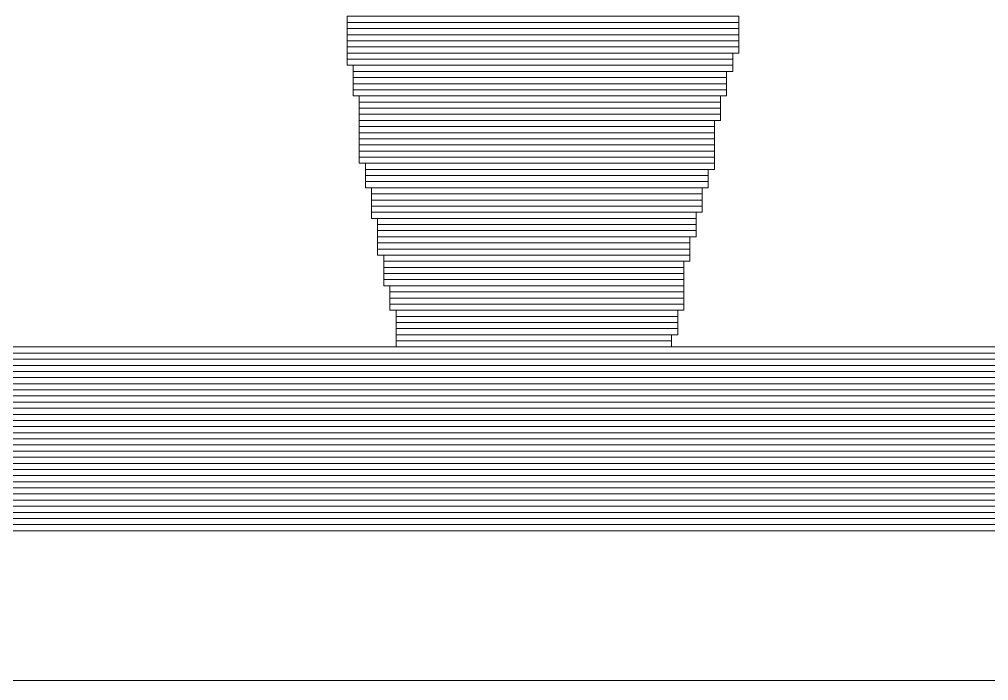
# Model space of a CAD drawing. Header units: millimetres. Extents: x -86 to 67, y -55 to 52.
# Drawn here: x -50.913 to -46.893, y -55.259 to -52.517 of the extents above; entities that cross this region are included whole.
import ezdxf

# ---------------------------------------------------------------- set-up
doc = ezdxf.new("R2010")
doc.units = ezdxf.units.MM
doc.header["$MEASUREMENT"] = 0
doc.layers.add('BG_OUTLINE', color=7, linetype='Continuous')
doc.layers.add('MA_PEN3', color=7, linetype='Continuous')

msp = doc.modelspace()

# ---------------------------------------------------------------- linework, layer by layer
at = {"layer": 'BG_OUTLINE', "color": 3, "lineweight": 9}
msp.add_open_spline([(-60.0926, 34.7331), (-60.0926, 34.7331), (63.7724, 34.7331), (63.7724, 34.7331), (63.7724, 34.7331), (64.585, 34.7336), (65.3646, 34.4113), (65.9396, 33.837), (65.9396, 33.837), (66.5146, 33.2627), (66.8379, 32.4797), (66.8384, 31.667), (66.8384, 31.667), (66.8384, 31.667), (66.8412, -52.28), (66.8412, -52.28), (66.8412, -52.28), (66.8412, -52.28), (66.8384, -52.1933), (66.8384, -52.1933), (66.8384, -52.1933), (66.8389, -53.006), (66.5166, -53.7856), (65.9424, -54.3606), (65.9424, -54.3606), (65.3681, -54.9356), (64.585, -55.2589), (63.7724, -55.2594), (63.7724, -55.2594), (63.7724, -55.2594), (-60.1869, -55.2594), (-60.1869, -55.2594), (-60.1869, -55.2594), (-60.1869, -55.2594), (-60.0853, -55.2518), (-60.0853, -55.2518), (-60.0853, -55.2518), (-60.8979, -55.2523), (-61.6775, -54.9299), (-62.2525, -54.3557), (-62.2525, -54.3557), (-62.8275, -53.7814), (-63.1508, -52.9984), (-63.1513, -52.1857), (-63.1513, -52.1857), (-63.1513, -52.1857), (-63.1587, 31.667), (-63.1587, 31.667), (-63.1587, 31.667), (-63.1592, 32.4797), (-62.8369, 33.2593), (-62.2626, 33.8343), (-62.2626, 33.8343), (-61.6883, 34.4093), (-60.9053, 34.7326), (-60.0926, 34.7331)], degree=3, knots=[0, 0, 0, 0, 0.071429, 0.071429, 0.071429, 0.071429, 0.142857, 0.142857, 0.142857, 0.142857, 0.214286, 0.214286, 0.214286, 0.214286, 0.285714, 0.285714, 0.285714, 0.285714, 0.357143, 0.357143, 0.357143, 0.357143, 0.428571, 0.428571, 0.428571, 0.428571, 0.5, 0.5, 0.5, 0.5, 0.571429, 0.571429, 0.571429, 0.571429, 0.642857, 0.642857, 0.642857, 0.642857, 0.714286, 0.714286, 0.714286, 0.714286, 0.785714, 0.785714, 0.785714, 0.785714, 0.857143, 0.857143, 0.857143, 0.857143, 0.928571, 0.928571, 0.928571, 0.928571, 1, 1, 1, 1], dxfattribs=at)
at = {"layer": 'MA_PEN3', "color": 5, "lineweight": 9}
for points in [[(-49.5544, -52.5294), (-49.5544, -52.5294), (-49.5544, -52.504), (-49.5544, -52.504), (-49.5544, -52.504), (-49.5544, -52.504), (-47.9288, -52.504), (-47.9288, -52.504), (-47.9288, -52.504), (-47.9288, -52.504), (-47.9288, -52.5294), (-47.9288, -52.5294), (-47.9288, -52.5294), (-47.9288, -52.5294), (-49.5544, -52.5294), (-49.5544, -52.5294)], [(-49.5544, -52.5548), (-49.5544, -52.5548), (-49.5544, -52.5294), (-49.5544, -52.5294), (-49.5544, -52.5294), (-49.5544, -52.5294), (-47.9288, -52.5294), (-47.9288, -52.5294), (-47.9288, -52.5294), (-47.9288, -52.5294), (-47.9288, -52.5548), (-47.9288, -52.5548), (-47.9288, -52.5548), (-47.9288, -52.5548), (-49.5544, -52.5548), (-49.5544, -52.5548)], [(-49.5544, -52.5802), (-49.5544, -52.5802), (-49.5544, -52.5548), (-49.5544, -52.5548), (-49.5544, -52.5548), (-49.5544, -52.5548), (-47.9288, -52.5548), (-47.9288, -52.5548), (-47.9288, -52.5548), (-47.9288, -52.5548), (-47.9288, -52.5802), (-47.9288, -52.5802), (-47.9288, -52.5802), (-47.9288, -52.5802), (-49.5544, -52.5802), (-49.5544, -52.5802)], [(-49.5544, -52.6056), (-49.5544, -52.6056), (-49.5544, -52.5802), (-49.5544, -52.5802), (-49.5544, -52.5802), (-49.5544, -52.5802), (-47.9288, -52.5802), (-47.9288, -52.5802), (-47.9288, -52.5802), (-47.9288, -52.5802), (-47.9288, -52.6056), (-47.9288, -52.6056), (-47.9288, -52.6056), (-47.9288, -52.6056), (-49.5544, -52.6056), (-49.5544, -52.6056)], [(-49.5544, -52.631), (-49.5544, -52.631), (-49.5544, -52.6056), (-49.5544, -52.6056), (-49.5544, -52.6056), (-49.5544, -52.6056), (-47.9288, -52.6056), (-47.9288, -52.6056), (-47.9288, -52.6056), (-47.9288, -52.6056), (-47.9288, -52.631), (-47.9288, -52.631), (-47.9288, -52.631), (-47.9288, -52.631), (-49.5544, -52.631), (-49.5544, -52.631)], [(-49.5544, -52.6564), (-49.5544, -52.6564), (-49.5544, -52.631), (-49.5544, -52.631), (-49.5544, -52.631), (-49.5544, -52.631), (-47.9288, -52.631), (-47.9288, -52.631), (-47.9288, -52.631), (-47.9288, -52.631), (-47.9288, -52.6564), (-47.9288, -52.6564), (-47.9288, -52.6564), (-47.9288, -52.6564), (-49.5544, -52.6564), (-49.5544, -52.6564)], [(-49.5544, -52.6818), (-49.5544, -52.6818), (-49.5544, -52.6564), (-49.5544, -52.6564), (-49.5544, -52.6564), (-49.5544, -52.6564), (-47.9542, -52.6564), (-47.9542, -52.6564), (-47.9542, -52.6564), (-47.9542, -52.6564), (-47.9542, -52.6818), (-47.9542, -52.6818), (-47.9542, -52.6818), (-47.9542, -52.6818), (-49.5544, -52.6818), (-49.5544, -52.6818)], [(-49.5544, -52.7072), (-49.5544, -52.7072), (-49.5544, -52.6818), (-49.5544, -52.6818), (-49.5544, -52.6818), (-49.5544, -52.6818), (-47.9542, -52.6818), (-47.9542, -52.6818), (-47.9542, -52.6818), (-47.9542, -52.6818), (-47.9542, -52.7072), (-47.9542, -52.7072), (-47.9542, -52.7072), (-47.9542, -52.7072), (-49.5544, -52.7072), (-49.5544, -52.7072)], [(-49.529, -52.7326), (-49.529, -52.7326), (-49.529, -52.7072), (-49.529, -52.7072), (-49.529, -52.7072), (-49.529, -52.7072), (-47.9542, -52.7072), (-47.9542, -52.7072), (-47.9542, -52.7072), (-47.9542, -52.7072), (-47.9542, -52.7326), (-47.9542, -52.7326), (-47.9542, -52.7326), (-47.9542, -52.7326), (-49.529, -52.7326), (-49.529, -52.7326)], [(-49.529, -52.758), (-49.529, -52.758), (-49.529, -52.7326), (-49.529, -52.7326), (-49.529, -52.7326), (-49.529, -52.7326), (-47.9796, -52.7326), (-47.9796, -52.7326), (-47.9796, -52.7326), (-47.9796, -52.7326), (-47.9796, -52.758), (-47.9796, -52.758), (-47.9796, -52.758), (-47.9796, -52.758), (-49.529, -52.758), (-49.529, -52.758)], [(-49.529, -52.7834), (-49.529, -52.7834), (-49.529, -52.758), (-49.529, -52.758), (-49.529, -52.758), (-49.529, -52.758), (-47.9796, -52.758), (-47.9796, -52.758), (-47.9796, -52.758), (-47.9796, -52.758), (-47.9796, -52.7834), (-47.9796, -52.7834), (-47.9796, -52.7834), (-47.9796, -52.7834), (-49.529, -52.7834), (-49.529, -52.7834)], [(-49.529, -52.8088), (-49.529, -52.8088), (-49.529, -52.7834), (-49.529, -52.7834), (-49.529, -52.7834), (-49.529, -52.7834), (-47.9796, -52.7834), (-47.9796, -52.7834), (-47.9796, -52.7834), (-47.9796, -52.7834), (-47.9796, -52.8088), (-47.9796, -52.8088), (-47.9796, -52.8088), (-47.9796, -52.8088), (-49.529, -52.8088), (-49.529, -52.8088)], [(-49.529, -52.8342), (-49.529, -52.8342), (-49.529, -52.8088), (-49.529, -52.8088), (-49.529, -52.8088), (-49.529, -52.8088), (-47.9796, -52.8088), (-47.9796, -52.8088), (-47.9796, -52.8088), (-47.9796, -52.8088), (-47.9796, -52.8342), (-47.9796, -52.8342), (-47.9796, -52.8342), (-47.9796, -52.8342), (-49.529, -52.8342), (-49.529, -52.8342)], [(-49.5036, -52.8596), (-49.5036, -52.8596), (-49.5036, -52.8342), (-49.5036, -52.8342), (-49.5036, -52.8342), (-49.5036, -52.8342), (-48.005, -52.8342), (-48.005, -52.8342), (-48.005, -52.8342), (-48.005, -52.8342), (-48.005, -52.8596), (-48.005, -52.8596), (-48.005, -52.8596), (-48.005, -52.8596), (-49.5036, -52.8596), (-49.5036, -52.8596)], [(-49.5036, -52.885), (-49.5036, -52.885), (-49.5036, -52.8596), (-49.5036, -52.8596), (-49.5036, -52.8596), (-49.5036, -52.8596), (-48.005, -52.8596), (-48.005, -52.8596), (-48.005, -52.8596), (-48.005, -52.8596), (-48.005, -52.885), (-48.005, -52.885), (-48.005, -52.885), (-48.005, -52.885), (-49.5036, -52.885), (-49.5036, -52.885)], [(-49.5036, -52.9104), (-49.5036, -52.9104), (-49.5036, -52.885), (-49.5036, -52.885), (-49.5036, -52.885), (-49.5036, -52.885), (-48.005, -52.885), (-48.005, -52.885), (-48.005, -52.885), (-48.005, -52.885), (-48.005, -52.9104), (-48.005, -52.9104), (-48.005, -52.9104), (-48.005, -52.9104), (-49.5036, -52.9104), (-49.5036, -52.9104)], [(-49.5036, -52.9358), (-49.5036, -52.9358), (-49.5036, -52.9104), (-49.5036, -52.9104), (-49.5036, -52.9104), (-49.5036, -52.9104), (-48.005, -52.9104), (-48.005, -52.9104), (-48.005, -52.9104), (-48.005, -52.9104), (-48.005, -52.9358), (-48.005, -52.9358), (-48.005, -52.9358), (-48.005, -52.9358), (-49.5036, -52.9358), (-49.5036, -52.9358)], [(-49.5036, -52.9612), (-49.5036, -52.9612), (-49.5036, -52.9358), (-49.5036, -52.9358), (-49.5036, -52.9358), (-49.5036, -52.9358), (-48.0304, -52.9358), (-48.0304, -52.9358), (-48.0304, -52.9358), (-48.0304, -52.9358), (-48.0304, -52.9612), (-48.0304, -52.9612), (-48.0304, -52.9612), (-48.0304, -52.9612), (-49.5036, -52.9612), (-49.5036, -52.9612)], [(-49.5036, -52.9866), (-49.5036, -52.9866), (-49.5036, -52.9612), (-49.5036, -52.9612), (-49.5036, -52.9612), (-49.5036, -52.9612), (-48.0304, -52.9612), (-48.0304, -52.9612), (-48.0304, -52.9612), (-48.0304, -52.9612), (-48.0304, -52.9866), (-48.0304, -52.9866), (-48.0304, -52.9866), (-48.0304, -52.9866), (-49.5036, -52.9866), (-49.5036, -52.9866)], [(-49.5036, -53.012), (-49.5036, -53.012), (-49.5036, -52.9866), (-49.5036, -52.9866), (-49.5036, -52.9866), (-49.5036, -52.9866), (-48.0304, -52.9866), (-48.0304, -52.9866), (-48.0304, -52.9866), (-48.0304, -52.9866), (-48.0304, -53.012), (-48.0304, -53.012), (-48.0304, -53.012), (-48.0304, -53.012), (-49.5036, -53.012), (-49.5036, -53.012)], [(-49.5036, -53.0374), (-49.5036, -53.0374), (-49.5036, -53.012), (-49.5036, -53.012), (-49.5036, -53.012), (-49.5036, -53.012), (-48.0304, -53.012), (-48.0304, -53.012), (-48.0304, -53.012), (-48.0304, -53.012), (-48.0304, -53.0374), (-48.0304, -53.0374), (-48.0304, -53.0374), (-48.0304, -53.0374), (-49.5036, -53.0374), (-49.5036, -53.0374)], [(-49.5036, -53.0628), (-49.5036, -53.0628), (-49.5036, -53.0374), (-49.5036, -53.0374), (-49.5036, -53.0374), (-49.5036, -53.0374), (-48.0304, -53.0374), (-48.0304, -53.0374), (-48.0304, -53.0374), (-48.0304, -53.0374), (-48.0304, -53.0628), (-48.0304, -53.0628), (-48.0304, -53.0628), (-48.0304, -53.0628), (-49.5036, -53.0628), (-49.5036, -53.0628)], [(-49.5036, -53.0882), (-49.5036, -53.0882), (-49.5036, -53.0628), (-49.5036, -53.0628), (-49.5036, -53.0628), (-49.5036, -53.0628), (-48.0304, -53.0628), (-48.0304, -53.0628), (-48.0304, -53.0628), (-48.0304, -53.0628), (-48.0304, -53.0882), (-48.0304, -53.0882), (-48.0304, -53.0882), (-48.0304, -53.0882), (-49.5036, -53.0882), (-49.5036, -53.0882)], [(-49.5036, -53.1136), (-49.5036, -53.1136), (-49.5036, -53.0882), (-49.5036, -53.0882), (-49.5036, -53.0882), (-49.5036, -53.0882), (-48.0304, -53.0882), (-48.0304, -53.0882), (-48.0304, -53.0882), (-48.0304, -53.0882), (-48.0304, -53.1136), (-48.0304, -53.1136), (-48.0304, -53.1136), (-48.0304, -53.1136), (-49.5036, -53.1136), (-49.5036, -53.1136)], [(-49.4782, -53.139), (-49.4782, -53.139), (-49.4782, -53.1136), (-49.4782, -53.1136), (-49.4782, -53.1136), (-49.4782, -53.1136), (-48.0304, -53.1136), (-48.0304, -53.1136), (-48.0304, -53.1136), (-48.0304, -53.1136), (-48.0304, -53.139), (-48.0304, -53.139), (-48.0304, -53.139), (-48.0304, -53.139), (-49.4782, -53.139), (-49.4782, -53.139)], [(-49.4782, -53.1644), (-49.4782, -53.1644), (-49.4782, -53.139), (-49.4782, -53.139), (-49.4782, -53.139), (-49.4782, -53.139), (-48.0558, -53.139), (-48.0558, -53.139), (-48.0558, -53.139), (-48.0558, -53.139), (-48.0558, -53.1644), (-48.0558, -53.1644), (-48.0558, -53.1644), (-48.0558, -53.1644), (-49.4782, -53.1644), (-49.4782, -53.1644)], [(-49.4782, -53.1898), (-49.4782, -53.1898), (-49.4782, -53.1644), (-49.4782, -53.1644), (-49.4782, -53.1644), (-49.4782, -53.1644), (-48.0558, -53.1644), (-48.0558, -53.1644), (-48.0558, -53.1644), (-48.0558, -53.1644), (-48.0558, -53.1898), (-48.0558, -53.1898), (-48.0558, -53.1898), (-48.0558, -53.1898), (-49.4782, -53.1898), (-49.4782, -53.1898)], [(-49.4782, -53.2152), (-49.4782, -53.2152), (-49.4782, -53.1898), (-49.4782, -53.1898), (-49.4782, -53.1898), (-49.4782, -53.1898), (-48.0558, -53.1898), (-48.0558, -53.1898), (-48.0558, -53.1898), (-48.0558, -53.1898), (-48.0558, -53.2152), (-48.0558, -53.2152), (-48.0558, -53.2152), (-48.0558, -53.2152), (-49.4782, -53.2152), (-49.4782, -53.2152)], [(-49.4528, -53.2406), (-49.4528, -53.2406), (-49.4528, -53.2152), (-49.4528, -53.2152), (-49.4528, -53.2152), (-49.4528, -53.2152), (-48.0812, -53.2152), (-48.0812, -53.2152), (-48.0812, -53.2152), (-48.0812, -53.2152), (-48.0812, -53.2406), (-48.0812, -53.2406), (-48.0812, -53.2406), (-48.0812, -53.2406), (-49.4528, -53.2406), (-49.4528, -53.2406)], [(-49.4528, -53.266), (-49.4528, -53.266), (-49.4528, -53.2406), (-49.4528, -53.2406), (-49.4528, -53.2406), (-49.4528, -53.2406), (-48.0812, -53.2406), (-48.0812, -53.2406), (-48.0812, -53.2406), (-48.0812, -53.2406), (-48.0812, -53.266), (-48.0812, -53.266), (-48.0812, -53.266), (-48.0812, -53.266), (-49.4528, -53.266), (-49.4528, -53.266)], [(-49.4528, -53.2914), (-49.4528, -53.2914), (-49.4528, -53.266), (-49.4528, -53.266), (-49.4528, -53.266), (-49.4528, -53.266), (-48.0812, -53.266), (-48.0812, -53.266), (-48.0812, -53.266), (-48.0812, -53.266), (-48.0812, -53.2914), (-48.0812, -53.2914), (-48.0812, -53.2914), (-48.0812, -53.2914), (-49.4528, -53.2914), (-49.4528, -53.2914)], [(-49.4528, -53.3168), (-49.4528, -53.3168), (-49.4528, -53.2914), (-49.4528, -53.2914), (-49.4528, -53.2914), (-49.4528, -53.2914), (-48.0812, -53.2914), (-48.0812, -53.2914), (-48.0812, -53.2914), (-48.0812, -53.2914), (-48.0812, -53.3168), (-48.0812, -53.3168), (-48.0812, -53.3168), (-48.0812, -53.3168), (-49.4528, -53.3168), (-49.4528, -53.3168)], [(-49.4528, -53.3422), (-49.4528, -53.3422), (-49.4528, -53.3168), (-49.4528, -53.3168), (-49.4528, -53.3168), (-49.4528, -53.3168), (-48.1066, -53.3168), (-48.1066, -53.3168), (-48.1066, -53.3168), (-48.1066, -53.3168), (-48.1066, -53.3422), (-48.1066, -53.3422), (-48.1066, -53.3422), (-48.1066, -53.3422), (-49.4528, -53.3422), (-49.4528, -53.3422)], [(-49.4274, -53.3676), (-49.4274, -53.3676), (-49.4274, -53.3422), (-49.4274, -53.3422), (-49.4274, -53.3422), (-49.4274, -53.3422), (-48.1066, -53.3422), (-48.1066, -53.3422), (-48.1066, -53.3422), (-48.1066, -53.3422), (-48.1066, -53.3676), (-48.1066, -53.3676), (-48.1066, -53.3676), (-48.1066, -53.3676), (-49.4274, -53.3676), (-49.4274, -53.3676)], [(-49.4274, -53.393), (-49.4274, -53.393), (-49.4274, -53.3676), (-49.4274, -53.3676), (-49.4274, -53.3676), (-49.4274, -53.3676), (-48.1066, -53.3676), (-48.1066, -53.3676), (-48.1066, -53.3676), (-48.1066, -53.3676), (-48.1066, -53.393), (-48.1066, -53.393), (-48.1066, -53.393), (-48.1066, -53.393), (-49.4274, -53.393), (-49.4274, -53.393)], [(-49.4274, -53.4184), (-49.4274, -53.4184), (-49.4274, -53.393), (-49.4274, -53.393), (-49.4274, -53.393), (-49.4274, -53.393), (-48.1066, -53.393), (-48.1066, -53.393), (-48.1066, -53.393), (-48.1066, -53.393), (-48.1066, -53.4184), (-48.1066, -53.4184), (-48.1066, -53.4184), (-48.1066, -53.4184), (-49.4274, -53.4184), (-49.4274, -53.4184)], [(-49.4274, -53.4438), (-49.4274, -53.4438), (-49.4274, -53.4184), (-49.4274, -53.4184), (-49.4274, -53.4184), (-49.4274, -53.4184), (-48.132, -53.4184), (-48.132, -53.4184), (-48.132, -53.4184), (-48.132, -53.4184), (-48.132, -53.4438), (-48.132, -53.4438), (-48.132, -53.4438), (-48.132, -53.4438), (-49.4274, -53.4438), (-49.4274, -53.4438)], [(-49.4274, -53.4692), (-49.4274, -53.4692), (-49.4274, -53.4438), (-49.4274, -53.4438), (-49.4274, -53.4438), (-49.4274, -53.4438), (-48.132, -53.4438), (-48.132, -53.4438), (-48.132, -53.4438), (-48.132, -53.4438), (-48.132, -53.4692), (-48.132, -53.4692), (-48.132, -53.4692), (-48.132, -53.4692), (-49.4274, -53.4692), (-49.4274, -53.4692)], [(-49.4274, -53.4946), (-49.4274, -53.4946), (-49.4274, -53.4692), (-49.4274, -53.4692), (-49.4274, -53.4692), (-49.4274, -53.4692), (-48.132, -53.4692), (-48.132, -53.4692), (-48.132, -53.4692), (-48.132, -53.4692), (-48.132, -53.4946), (-48.132, -53.4946), (-48.132, -53.4946), (-48.132, -53.4946), (-49.4274, -53.4946), (-49.4274, -53.4946)], [(-49.402, -53.52), (-49.402, -53.52), (-49.402, -53.4946), (-49.402, -53.4946), (-49.402, -53.4946), (-49.402, -53.4946), (-48.132, -53.4946), (-48.132, -53.4946), (-48.132, -53.4946), (-48.132, -53.4946), (-48.132, -53.52), (-48.132, -53.52), (-48.132, -53.52), (-48.132, -53.52), (-49.402, -53.52), (-49.402, -53.52)], [(-49.402, -53.5454), (-49.402, -53.5454), (-49.402, -53.52), (-49.402, -53.52), (-49.402, -53.52), (-49.402, -53.52), (-48.1574, -53.52), (-48.1574, -53.52), (-48.1574, -53.52), (-48.1574, -53.52), (-48.1574, -53.5454), (-48.1574, -53.5454), (-48.1574, -53.5454), (-48.1574, -53.5454), (-49.402, -53.5454), (-49.402, -53.5454)], [(-49.402, -53.5708), (-49.402, -53.5708), (-49.402, -53.5454), (-49.402, -53.5454), (-49.402, -53.5454), (-49.402, -53.5454), (-48.1574, -53.5454), (-48.1574, -53.5454), (-48.1574, -53.5454), (-48.1574, -53.5454), (-48.1574, -53.5708), (-48.1574, -53.5708), (-48.1574, -53.5708), (-48.1574, -53.5708), (-49.402, -53.5708), (-49.402, -53.5708)], [(-49.402, -53.5962), (-49.402, -53.5962), (-49.402, -53.5708), (-49.402, -53.5708), (-49.402, -53.5708), (-49.402, -53.5708), (-48.1574, -53.5708), (-48.1574, -53.5708), (-48.1574, -53.5708), (-48.1574, -53.5708), (-48.1574, -53.5962), (-48.1574, -53.5962), (-48.1574, -53.5962), (-48.1574, -53.5962), (-49.402, -53.5962), (-49.402, -53.5962)], [(-49.402, -53.6216), (-49.402, -53.6216), (-49.402, -53.5962), (-49.402, -53.5962), (-49.402, -53.5962), (-49.402, -53.5962), (-48.1574, -53.5962), (-48.1574, -53.5962), (-48.1574, -53.5962), (-48.1574, -53.5962), (-48.1574, -53.6216), (-48.1574, -53.6216), (-48.1574, -53.6216), (-48.1574, -53.6216), (-49.402, -53.6216), (-49.402, -53.6216)], [(-49.3766, -53.647), (-49.3766, -53.647), (-49.3766, -53.6216), (-49.3766, -53.6216), (-49.3766, -53.6216), (-49.3766, -53.6216), (-48.1574, -53.6216), (-48.1574, -53.6216), (-48.1574, -53.6216), (-48.1574, -53.6216), (-48.1574, -53.647), (-48.1574, -53.647), (-48.1574, -53.647), (-48.1574, -53.647), (-49.3766, -53.647), (-49.3766, -53.647)], [(-49.3766, -53.6724), (-49.3766, -53.6724), (-49.3766, -53.647), (-49.3766, -53.647), (-49.3766, -53.647), (-49.3766, -53.647), (-48.1574, -53.647), (-48.1574, -53.647), (-48.1574, -53.647), (-48.1574, -53.647), (-48.1574, -53.6724), (-48.1574, -53.6724), (-48.1574, -53.6724), (-48.1574, -53.6724), (-49.3766, -53.6724), (-49.3766, -53.6724)], [(-49.3766, -53.6978), (-49.3766, -53.6978), (-49.3766, -53.6724), (-49.3766, -53.6724), (-49.3766, -53.6724), (-49.3766, -53.6724), (-48.1574, -53.6724), (-48.1574, -53.6724), (-48.1574, -53.6724), (-48.1574, -53.6724), (-48.1574, -53.6978), (-48.1574, -53.6978), (-48.1574, -53.6978), (-48.1574, -53.6978), (-49.3766, -53.6978), (-49.3766, -53.6978)], [(-49.3766, -53.7232), (-49.3766, -53.7232), (-49.3766, -53.6978), (-49.3766, -53.6978), (-49.3766, -53.6978), (-49.3766, -53.6978), (-48.1574, -53.6978), (-48.1574, -53.6978), (-48.1574, -53.6978), (-48.1574, -53.6978), (-48.1574, -53.7232), (-48.1574, -53.7232), (-48.1574, -53.7232), (-48.1574, -53.7232), (-49.3766, -53.7232), (-49.3766, -53.7232)], [(-49.3512, -53.7486), (-49.3512, -53.7486), (-49.3512, -53.7232), (-49.3512, -53.7232), (-49.3512, -53.7232), (-49.3512, -53.7232), (-48.1828, -53.7232), (-48.1828, -53.7232), (-48.1828, -53.7232), (-48.1828, -53.7232), (-48.1828, -53.7486), (-48.1828, -53.7486), (-48.1828, -53.7486), (-48.1828, -53.7486), (-49.3512, -53.7486), (-49.3512, -53.7486)], [(-49.3512, -53.774), (-49.3512, -53.774), (-49.3512, -53.7486), (-49.3512, -53.7486), (-49.3512, -53.7486), (-49.3512, -53.7486), (-48.1828, -53.7486), (-48.1828, -53.7486), (-48.1828, -53.7486), (-48.1828, -53.7486), (-48.1828, -53.774), (-48.1828, -53.774), (-48.1828, -53.774), (-48.1828, -53.774), (-49.3512, -53.774), (-49.3512, -53.774)], [(-49.3512, -53.7994), (-49.3512, -53.7994), (-49.3512, -53.774), (-49.3512, -53.774), (-49.3512, -53.774), (-49.3512, -53.774), (-48.1828, -53.774), (-48.1828, -53.774), (-48.1828, -53.774), (-48.1828, -53.774), (-48.1828, -53.7994), (-48.1828, -53.7994), (-48.1828, -53.7994), (-48.1828, -53.7994), (-49.3512, -53.7994), (-49.3512, -53.7994)], [(-49.3512, -53.8248), (-49.3512, -53.8248), (-49.3512, -53.7994), (-49.3512, -53.7994), (-49.3512, -53.7994), (-49.3512, -53.7994), (-48.1828, -53.7994), (-48.1828, -53.7994), (-48.1828, -53.7994), (-48.1828, -53.7994), (-48.1828, -53.8248), (-48.1828, -53.8248), (-48.1828, -53.8248), (-48.1828, -53.8248), (-49.3512, -53.8248), (-49.3512, -53.8248)], [(-49.3512, -53.8502), (-49.3512, -53.8502), (-49.3512, -53.8248), (-49.3512, -53.8248), (-49.3512, -53.8248), (-49.3512, -53.8248), (-48.2082, -53.8248), (-48.2082, -53.8248), (-48.2082, -53.8248), (-48.2082, -53.8248), (-48.2082, -53.8502), (-48.2082, -53.8502), (-48.2082, -53.8502), (-48.2082, -53.8502), (-49.3512, -53.8502), (-49.3512, -53.8502)], [(-49.3512, -53.8756), (-49.3512, -53.8756), (-49.3512, -53.8502), (-49.3512, -53.8502), (-49.3512, -53.8502), (-49.3512, -53.8502), (-48.2082, -53.8502), (-48.2082, -53.8502), (-48.2082, -53.8502), (-48.2082, -53.8502), (-48.2082, -53.8756), (-48.2082, -53.8756), (-48.2082, -53.8756), (-48.2082, -53.8756), (-49.3512, -53.8756), (-49.3512, -53.8756)], [(-55.3964, -53.901), (-55.3964, -53.901), (-55.3964, -53.8756), (-55.3964, -53.8756), (-55.3964, -53.8756), (-55.3964, -53.8756), (-25.1958, -53.8756), (-25.1958, -53.8756), (-25.1958, -53.8756), (-25.1958, -53.8756), (-25.1958, -53.901), (-25.1958, -53.901), (-25.1958, -53.901), (-25.1958, -53.901), (-55.3964, -53.901), (-55.3964, -53.901)], [(-55.3964, -53.9264), (-55.3964, -53.9264), (-55.3964, -53.901), (-55.3964, -53.901), (-55.3964, -53.901), (-55.3964, -53.901), (-25.1958, -53.901), (-25.1958, -53.901), (-25.1958, -53.901), (-25.1958, -53.901), (-25.1958, -53.9264), (-25.1958, -53.9264), (-25.1958, -53.9264), (-25.1958, -53.9264), (-55.3964, -53.9264), (-55.3964, -53.9264)], [(-55.3964, -53.9518), (-55.3964, -53.9518), (-55.3964, -53.9264), (-55.3964, -53.9264), (-55.3964, -53.9264), (-55.3964, -53.9264), (-25.1958, -53.9264), (-25.1958, -53.9264), (-25.1958, -53.9264), (-25.1958, -53.9264), (-25.1958, -53.9518), (-25.1958, -53.9518), (-25.1958, -53.9518), (-25.1958, -53.9518), (-55.3964, -53.9518), (-55.3964, -53.9518)], [(-55.3964, -53.9772), (-55.3964, -53.9772), (-55.3964, -53.9518), (-55.3964, -53.9518), (-55.3964, -53.9518), (-55.3964, -53.9518), (-25.1958, -53.9518), (-25.1958, -53.9518), (-25.1958, -53.9518), (-25.1958, -53.9518), (-25.1958, -53.9772), (-25.1958, -53.9772), (-25.1958, -53.9772), (-25.1958, -53.9772), (-55.3964, -53.9772), (-55.3964, -53.9772)], [(-55.3964, -54.0026), (-55.3964, -54.0026), (-55.3964, -53.9772), (-55.3964, -53.9772), (-55.3964, -53.9772), (-55.3964, -53.9772), (-25.1958, -53.9772), (-25.1958, -53.9772), (-25.1958, -53.9772), (-25.1958, -53.9772), (-25.1958, -54.0026), (-25.1958, -54.0026), (-25.1958, -54.0026), (-25.1958, -54.0026), (-55.3964, -54.0026), (-55.3964, -54.0026)], [(-55.3964, -54.028), (-55.3964, -54.028), (-55.3964, -54.0026), (-55.3964, -54.0026), (-55.3964, -54.0026), (-55.3964, -54.0026), (-25.1958, -54.0026), (-25.1958, -54.0026), (-25.1958, -54.0026), (-25.1958, -54.0026), (-25.1958, -54.028), (-25.1958, -54.028), (-25.1958, -54.028), (-25.1958, -54.028), (-55.3964, -54.028), (-55.3964, -54.028)], [(-55.3964, -54.0534), (-55.3964, -54.0534), (-55.3964, -54.028), (-55.3964, -54.028), (-55.3964, -54.028), (-55.3964, -54.028), (-25.1958, -54.028), (-25.1958, -54.028), (-25.1958, -54.028), (-25.1958, -54.028), (-25.1958, -54.0534), (-25.1958, -54.0534), (-25.1958, -54.0534), (-25.1958, -54.0534), (-55.3964, -54.0534), (-55.3964, -54.0534)], [(-55.3964, -54.0788), (-55.3964, -54.0788), (-55.3964, -54.0534), (-55.3964, -54.0534), (-55.3964, -54.0534), (-55.3964, -54.0534), (-25.1958, -54.0534), (-25.1958, -54.0534), (-25.1958, -54.0534), (-25.1958, -54.0534), (-25.1958, -54.0788), (-25.1958, -54.0788), (-25.1958, -54.0788), (-25.1958, -54.0788), (-55.3964, -54.0788), (-55.3964, -54.0788)], [(-55.3964, -54.1042), (-55.3964, -54.1042), (-55.3964, -54.0788), (-55.3964, -54.0788), (-55.3964, -54.0788), (-55.3964, -54.0788), (-25.1958, -54.0788), (-25.1958, -54.0788), (-25.1958, -54.0788), (-25.1958, -54.0788), (-25.1958, -54.1042), (-25.1958, -54.1042), (-25.1958, -54.1042), (-25.1958, -54.1042), (-55.3964, -54.1042), (-55.3964, -54.1042)], [(-55.3964, -54.1296), (-55.3964, -54.1296), (-55.3964, -54.1042), (-55.3964, -54.1042), (-55.3964, -54.1042), (-55.3964, -54.1042), (-25.1958, -54.1042), (-25.1958, -54.1042), (-25.1958, -54.1042), (-25.1958, -54.1042), (-25.1958, -54.1296), (-25.1958, -54.1296), (-25.1958, -54.1296), (-25.1958, -54.1296), (-55.3964, -54.1296), (-55.3964, -54.1296)], [(-55.3964, -54.155), (-55.3964, -54.155), (-55.3964, -54.1296), (-55.3964, -54.1296), (-55.3964, -54.1296), (-55.3964, -54.1296), (-25.1958, -54.1296), (-25.1958, -54.1296), (-25.1958, -54.1296), (-25.1958, -54.1296), (-25.1958, -54.155), (-25.1958, -54.155), (-25.1958, -54.155), (-25.1958, -54.155), (-55.3964, -54.155), (-55.3964, -54.155)], [(-55.3964, -54.1804), (-55.3964, -54.1804), (-55.3964, -54.155), (-55.3964, -54.155), (-55.3964, -54.155), (-55.3964, -54.155), (-25.1958, -54.155), (-25.1958, -54.155), (-25.1958, -54.155), (-25.1958, -54.155), (-25.1958, -54.1804), (-25.1958, -54.1804), (-25.1958, -54.1804), (-25.1958, -54.1804), (-55.3964, -54.1804), (-55.3964, -54.1804)], [(-55.3964, -54.2058), (-55.3964, -54.2058), (-55.3964, -54.1804), (-55.3964, -54.1804), (-55.3964, -54.1804), (-55.3964, -54.1804), (-25.1958, -54.1804), (-25.1958, -54.1804), (-25.1958, -54.1804), (-25.1958, -54.1804), (-25.1958, -54.2058), (-25.1958, -54.2058), (-25.1958, -54.2058), (-25.1958, -54.2058), (-55.3964, -54.2058), (-55.3964, -54.2058)], [(-55.3964, -54.2312), (-55.3964, -54.2312), (-55.3964, -54.2058), (-55.3964, -54.2058), (-55.3964, -54.2058), (-55.3964, -54.2058), (-25.1958, -54.2058), (-25.1958, -54.2058), (-25.1958, -54.2058), (-25.1958, -54.2058), (-25.1958, -54.2312), (-25.1958, -54.2312), (-25.1958, -54.2312), (-25.1958, -54.2312), (-55.3964, -54.2312), (-55.3964, -54.2312)], [(-55.3964, -54.2566), (-55.3964, -54.2566), (-55.3964, -54.2312), (-55.3964, -54.2312), (-55.3964, -54.2312), (-55.3964, -54.2312), (-25.1958, -54.2312), (-25.1958, -54.2312), (-25.1958, -54.2312), (-25.1958, -54.2312), (-25.1958, -54.2566), (-25.1958, -54.2566), (-25.1958, -54.2566), (-25.1958, -54.2566), (-55.3964, -54.2566), (-55.3964, -54.2566)], [(-55.3964, -54.282), (-55.3964, -54.282), (-55.3964, -54.2566), (-55.3964, -54.2566), (-55.3964, -54.2566), (-55.3964, -54.2566), (-25.1958, -54.2566), (-25.1958, -54.2566), (-25.1958, -54.2566), (-25.1958, -54.2566), (-25.1958, -54.282), (-25.1958, -54.282), (-25.1958, -54.282), (-25.1958, -54.282), (-55.3964, -54.282), (-55.3964, -54.282)], [(-55.3964, -54.3074), (-55.3964, -54.3074), (-55.3964, -54.282), (-55.3964, -54.282), (-55.3964, -54.282), (-55.3964, -54.282), (-25.1958, -54.282), (-25.1958, -54.282), (-25.1958, -54.282), (-25.1958, -54.282), (-25.1958, -54.3074), (-25.1958, -54.3074), (-25.1958, -54.3074), (-25.1958, -54.3074), (-55.3964, -54.3074), (-55.3964, -54.3074)], [(-55.3964, -54.3328), (-55.3964, -54.3328), (-55.3964, -54.3074), (-55.3964, -54.3074), (-55.3964, -54.3074), (-55.3964, -54.3074), (-25.1958, -54.3074), (-25.1958, -54.3074), (-25.1958, -54.3074), (-25.1958, -54.3074), (-25.1958, -54.3328), (-25.1958, -54.3328), (-25.1958, -54.3328), (-25.1958, -54.3328), (-55.3964, -54.3328), (-55.3964, -54.3328)], [(-55.3964, -54.3582), (-55.3964, -54.3582), (-55.3964, -54.3328), (-55.3964, -54.3328), (-55.3964, -54.3328), (-55.3964, -54.3328), (-25.1958, -54.3328), (-25.1958, -54.3328), (-25.1958, -54.3328), (-25.1958, -54.3328), (-25.1958, -54.3582), (-25.1958, -54.3582), (-25.1958, -54.3582), (-25.1958, -54.3582), (-55.3964, -54.3582), (-55.3964, -54.3582)], [(-55.3964, -54.3836), (-55.3964, -54.3836), (-55.3964, -54.3582), (-55.3964, -54.3582), (-55.3964, -54.3582), (-55.3964, -54.3582), (-25.1958, -54.3582), (-25.1958, -54.3582), (-25.1958, -54.3582), (-25.1958, -54.3582), (-25.1958, -54.3836), (-25.1958, -54.3836), (-25.1958, -54.3836), (-25.1958, -54.3836), (-55.3964, -54.3836), (-55.3964, -54.3836)], [(-55.3964, -54.409), (-55.3964, -54.409), (-55.3964, -54.3836), (-55.3964, -54.3836), (-55.3964, -54.3836), (-55.3964, -54.3836), (-25.1958, -54.3836), (-25.1958, -54.3836), (-25.1958, -54.3836), (-25.1958, -54.3836), (-25.1958, -54.409), (-25.1958, -54.409), (-25.1958, -54.409), (-25.1958, -54.409), (-55.3964, -54.409), (-55.3964, -54.409)], [(-55.3964, -54.4344), (-55.3964, -54.4344), (-55.3964, -54.409), (-55.3964, -54.409), (-55.3964, -54.409), (-55.3964, -54.409), (-25.1958, -54.409), (-25.1958, -54.409), (-25.1958, -54.409), (-25.1958, -54.409), (-25.1958, -54.4344), (-25.1958, -54.4344), (-25.1958, -54.4344), (-25.1958, -54.4344), (-55.3964, -54.4344), (-55.3964, -54.4344)], [(-55.3964, -54.4598), (-55.3964, -54.4598), (-55.3964, -54.4344), (-55.3964, -54.4344), (-55.3964, -54.4344), (-55.3964, -54.4344), (-25.1958, -54.4344), (-25.1958, -54.4344), (-25.1958, -54.4344), (-25.1958, -54.4344), (-25.1958, -54.4598), (-25.1958, -54.4598), (-25.1958, -54.4598), (-25.1958, -54.4598), (-55.3964, -54.4598), (-55.3964, -54.4598)], [(-55.3964, -54.4852), (-55.3964, -54.4852), (-55.3964, -54.4598), (-55.3964, -54.4598), (-55.3964, -54.4598), (-55.3964, -54.4598), (-25.1958, -54.4598), (-25.1958, -54.4598), (-25.1958, -54.4598), (-25.1958, -54.4598), (-25.1958, -54.4852), (-25.1958, -54.4852), (-25.1958, -54.4852), (-25.1958, -54.4852), (-55.3964, -54.4852), (-55.3964, -54.4852)], [(-55.3964, -54.5106), (-55.3964, -54.5106), (-55.3964, -54.4852), (-55.3964, -54.4852), (-55.3964, -54.4852), (-55.3964, -54.4852), (-25.1958, -54.4852), (-25.1958, -54.4852), (-25.1958, -54.4852), (-25.1958, -54.4852), (-25.1958, -54.5106), (-25.1958, -54.5106), (-25.1958, -54.5106), (-25.1958, -54.5106), (-55.3964, -54.5106), (-55.3964, -54.5106)], [(-55.3964, -54.536), (-55.3964, -54.536), (-55.3964, -54.5106), (-55.3964, -54.5106), (-55.3964, -54.5106), (-55.3964, -54.5106), (-25.1958, -54.5106), (-25.1958, -54.5106), (-25.1958, -54.5106), (-25.1958, -54.5106), (-25.1958, -54.536), (-25.1958, -54.536), (-25.1958, -54.536), (-25.1958, -54.536), (-55.3964, -54.536), (-55.3964, -54.536)], [(-55.3964, -54.5614), (-55.3964, -54.5614), (-55.3964, -54.536), (-55.3964, -54.536), (-55.3964, -54.536), (-55.3964, -54.536), (-25.1958, -54.536), (-25.1958, -54.536), (-25.1958, -54.536), (-25.1958, -54.536), (-25.1958, -54.5614), (-25.1958, -54.5614), (-25.1958, -54.5614), (-25.1958, -54.5614), (-55.3964, -54.5614), (-55.3964, -54.5614)], [(-55.3964, -54.5868), (-55.3964, -54.5868), (-55.3964, -54.5614), (-55.3964, -54.5614), (-55.3964, -54.5614), (-55.3964, -54.5614), (-25.1958, -54.5614), (-25.1958, -54.5614), (-25.1958, -54.5614), (-25.1958, -54.5614), (-25.1958, -54.5868), (-25.1958, -54.5868), (-25.1958, -54.5868), (-25.1958, -54.5868), (-55.3964, -54.5868), (-55.3964, -54.5868)], [(-55.3964, -54.6122), (-55.3964, -54.6122), (-55.3964, -54.5868), (-55.3964, -54.5868), (-55.3964, -54.5868), (-55.3964, -54.5868), (-25.1958, -54.5868), (-25.1958, -54.5868), (-25.1958, -54.5868), (-25.1958, -54.5868), (-25.1958, -54.6122), (-25.1958, -54.6122), (-25.1958, -54.6122), (-25.1958, -54.6122), (-55.3964, -54.6122), (-55.3964, -54.6122)], [(-55.3964, -54.6376), (-55.3964, -54.6376), (-55.3964, -54.6122), (-55.3964, -54.6122), (-55.3964, -54.6122), (-55.3964, -54.6122), (-25.1958, -54.6122), (-25.1958, -54.6122), (-25.1958, -54.6122), (-25.1958, -54.6122), (-25.1958, -54.6376), (-25.1958, -54.6376), (-25.1958, -54.6376), (-25.1958, -54.6376), (-55.3964, -54.6376), (-55.3964, -54.6376)]]:
    msp.add_open_spline(points, degree=3, knots=[0, 0, 0, 0, 0.25, 0.25, 0.25, 0.25, 0.5, 0.5, 0.5, 0.5, 0.75, 0.75, 0.75, 0.75, 1, 1, 1, 1], dxfattribs=at)

doc.saveas('drawing.dxf')
